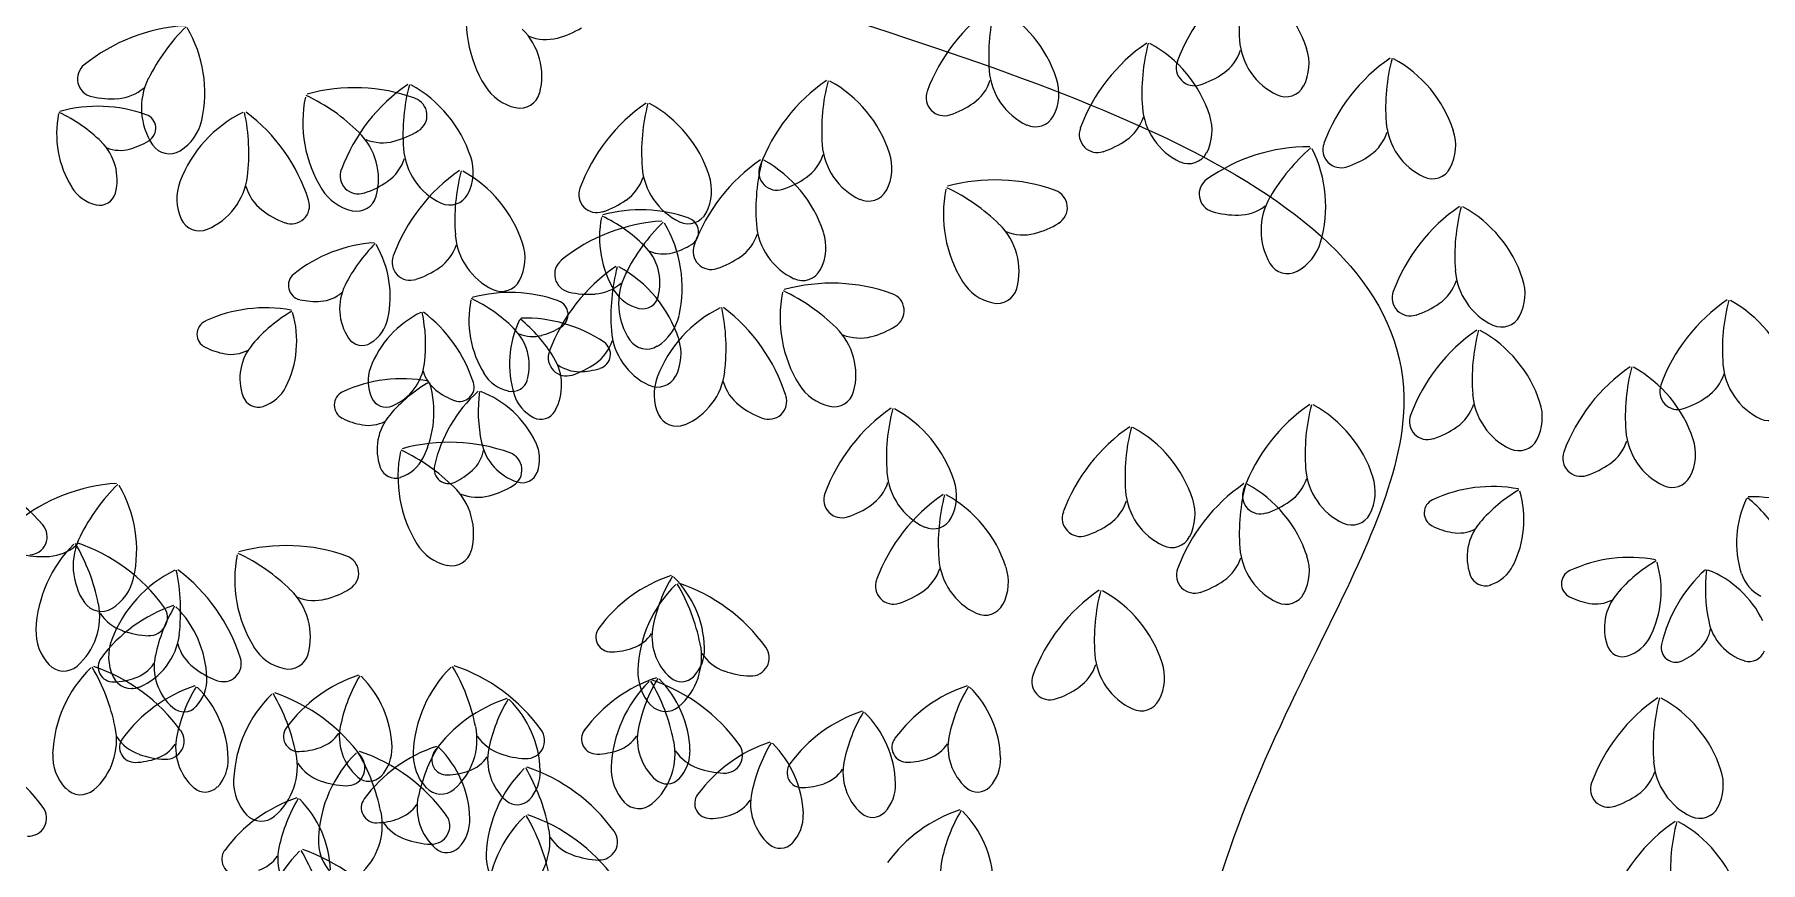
# Model space of a CAD drawing. Header units: millimetres. Extents: x 87938 to 265635, y 330093 to 434310.
# Drawn here: x 131310 to 132445, y 387903 to 388448 of the extents above; entities that cross this region are included whole.
import ezdxf

# ---------------------------------------------------------------- set-up
doc = ezdxf.new("R2010")
doc.units = ezdxf.units.MM

# ---------------------------------------------------------------- blocks, each defined once
blk = doc.blocks.new('A$C375B4AEE')
for centre, radius, start, end in [((3700.5, 6865.9), 117.2, 124.4099, 159.6857), ((3758, 6930.1), 126.8, 165.1974, 184.3302), ((3596.2, 6888.9), 83.7, 18.1183, 61.2661), ((3206.3, 6934.5), 83.7, 168.5702, 211.718), ((3535.9, 6846.2), 117.2, 124.4099, 159.6857), ((3593.3, 6910.3), 126.8, 165.1974, 184.3302), ((3431.6, 6869.2), 83.7, 18.1183, 61.2661), ((2944.9, 6813.1), 117.2, 93.6396, 128.9153), ((3027.1, 6838.8), 126.8, 134.4271, 153.5598), ((2867, 6886.2), 83.7, 347.348, 30.4958), ((3129.1, 6896.9), 43.4, 345.1278, 45.5062), ((3167.7, 6978.9), 58.9, 284.7688, 301.656), ((3175.1, 6950.6), 29.6, 247.9291, 284.7688), ((3636.7, 6822), 117.2, 124.4099, 159.6857), ((3694.1, 6886.1), 126.8, 165.1974, 184.3302), ((3532.4, 6845), 83.7, 18.1183, 61.2661), ((3674.8, 6923.8), 43.4, 184.3302, 244.7086), ((3601.8, 6902.5), 11.9, 159.6855, 288.6153), ((3604.1, 6923.1), 29.6, 305.0674, 341.9073), ((3645.5, 6905.1), 31.8, 332.7028, 18.1184), ((3797, 6812.1), 117.2, 124.4099, 159.6857), ((3854.5, 6876.2), 126.8, 165.1974, 184.3302), ((3692.7, 6835), 83.7, 18.1183, 61.2661), ((2878.8, 6895.1), 11.9, 128.9154, 257.845), ((2952.4, 6876), 43.4, 153.5598, 213.9382), ((3426, 6797.3), 117.2, 124.4099, 159.6857), ((3483.4, 6861.4), 126.8, 165.1974, 184.3302), ((3321.7, 6820.3), 83.7, 18.1183, 61.2661), ((3439.4, 6903.4), 29.6, 305.0674, 341.9073), ((3510.1, 6904), 43.4, 184.3302, 244.7086), ((3480.9, 6885.3), 31.8, 332.7028, 18.1184), ((3587.2, 6947.1), 58.9, 288.1803, 305.0675), ((2889.1, 6940.9), 58.9, 257.41, 274.2972), ((2891.3, 6911.6), 29.6, 274.2972, 311.137), ((3098.9, 6866.6), 83.7, 168.5702, 211.718), ((2963.2, 6769.6), 126.8, 45.5061, 64.639), ((3049.2, 6772.1), 117.2, 70.1507, 105.4264), ((3150.5, 6794.8), 117.2, 124.4099, 159.6857), ((3207.9, 6858.9), 126.8, 165.1974, 184.3302), ((3046.1, 6817.8), 83.7, 18.1183, 61.2661), ((3085, 6871.1), 11.9, 301.2209, 70.1507), ((3162.2, 6907.2), 31.8, 211.718, 257.1334), ((3158.1, 6889.2), 13.3, 257.1334, 345.1277), ((3437.2, 6882.8), 11.9, 159.6855, 288.6153), ((3661.9, 6896.6), 13.3, 244.7086, 332.7027), ((2920.1, 6859), 66.9, 168.5702, 211.718), ((2811.5, 6781.3), 101.5, 45.5061, 64.6389), ((2880.3, 6783.3), 93.8, 70.1506, 105.4264), ((2908.9, 6862.6), 9.54, 301.221, 70.1508), ((3012.6, 6797.9), 83.7, 116.1313, 159.2791), ((2852.9, 6846.3), 126.8, 353.0673, 12.2001), ((2907.4, 6779.7), 117.2, 17.7118, 52.9875), ((3307.4, 6782.5), 117.2, 124.4099, 159.6857), ((3364.9, 6846.7), 126.8, 165.1974, 184.3302), ((3203.1, 6805.5), 83.7, 18.1183, 61.2661), ((3422.6, 6927.4), 58.9, 288.1803, 305.0675), ((3610.9, 6879.8), 43.4, 184.3302, 244.7086), ((3581.7, 6861.1), 31.8, 332.7028, 18.1184), ((2917.7, 6874.9), 31.8, 301.9325, 347.348), ((3021.6, 6829.1), 43.4, 345.1278, 45.5062), ((3060.2, 6911.1), 58.9, 284.7688, 301.656), ((3497.3, 6876.9), 13.3, 244.7086, 332.7027), ((3538, 6858.6), 11.9, 159.6855, 288.6153), ((3540.2, 6879.2), 29.6, 305.0674, 341.9073), ((3700.6, 6869.3), 29.6, 305.0674, 341.9073), ((3771.3, 6869.9), 43.4, 184.3302, 244.7087), ((3742, 6851.2), 31.8, 332.7028, 18.1184), ((2858.3, 6828.9), 34.7, 345.1276, 45.5061), ((2895.1, 6871.8), 23.7, 247.9291, 284.7688), ((2889.1, 6894.5), 47.1, 284.7688, 301.656), ((2927.4, 6859.2), 13.3, 213.9383, 301.9325), ((3067.7, 6882.7), 29.6, 247.9291, 284.7688), ((3124.7, 6852.6), 43.4, 184.3302, 244.7087), ((3400.2, 6855.1), 43.4, 184.3302, 244.7086), ((3523.4, 6903.2), 58.9, 288.1803, 305.0675), ((3677.5, 6733.3), 117.2, 89.873, 125.1487), ((3761.2, 6753.6), 126.8, 130.6604, 149.7932), ((3604.6, 6811.4), 83.7, 343.5813, 26.7291), ((3698.3, 6848.6), 11.9, 159.6854, 288.6153), ((3054, 6852), 29.6, 305.0675, 341.9073), ((3095.5, 6833.9), 31.8, 332.7028, 18.1184), ((3281.7, 6840.4), 43.4, 184.3302, 244.7087), ((3382.6, 6745.2), 117.2, 124.4099, 159.6857), ((3440.1, 6809.3), 126.8, 165.1974, 184.3302), ((3327.2, 6833.8), 11.9, 159.6854, 288.6153), ((3278.3, 6768.2), 83.7, 18.1183, 61.2661), ((3329.5, 6854.5), 29.6, 305.0674, 341.9073), ((3371, 6836.4), 31.8, 332.7028, 18.1184), ((3598.1, 6852.7), 13.3, 244.7086, 332.7027), ((3683.7, 6893.2), 58.9, 288.1803, 305.0675), ((2964.1, 6816.2), 31.8, 159.2791, 204.6947), ((2935.7, 6836.3), 43.4, 292.6888, 353.0673), ((3051.7, 6831.4), 11.9, 159.6855, 288.6152), ((3037.2, 6876), 58.9, 288.1803, 305.0675), ((3184.6, 6738.1), 117.2, 124.4099, 159.6857), ((3242, 6802.2), 126.8, 165.1974, 184.3302), ((3080.2, 6761.1), 83.7, 18.1183, 61.2661), ((3211, 6839.7), 29.6, 305.0675, 341.9073), ((3252.4, 6821.6), 31.8, 332.7028, 18.1184), ((3312.7, 6878.5), 58.9, 288.1803, 305.0675), ((3470.6, 6711.5), 117.2, 70.1507, 105.4264), ((3616.9, 6819.4), 11.9, 125.1488, 254.0784), ((3758.4, 6842.7), 13.3, 244.7085, 332.7027), ((2884.8, 6837.1), 25.4, 211.7181, 257.1334), ((2881.5, 6822.7), 10.7, 257.1333, 345.1275), ((3006.3, 6832.4), 29.6, 195.4901, 232.33), ((3007.7, 6811.7), 11.9, 248.7822, 17.712), ((3054.8, 6839.4), 31.8, 211.718, 257.1334), ((3050.7, 6821.4), 13.3, 257.1334, 345.1277), ((3111.9, 6825.5), 13.3, 244.7086, 332.7027), ((3208.7, 6819.1), 11.9, 159.6855, 288.6152), ((3194.1, 6863.7), 58.9, 288.1803, 305.0675), ((3387.4, 6828), 13.3, 244.7086, 332.7027), ((3520.4, 6806), 83.7, 168.5702, 211.718), ((3384.6, 6709), 126.8, 45.5061, 64.639), ((3506.4, 6810.5), 11.9, 301.2209, 70.1507), ((3689.1, 6795.5), 43.4, 149.7932, 210.1716), ((2947.3, 6808.5), 13.3, 204.6945, 292.689), ((3024.2, 6855.6), 58.9, 232.33, 249.2171), ((3277.3, 6790.8), 66.9, 168.5702, 211.718), ((3168.7, 6713.1), 101.5, 45.5061, 64.6389), ((3237.5, 6715.2), 93.8, 70.1507, 105.4264), ((3268.8, 6813.2), 13.3, 244.7086, 332.7027), ((3266.1, 6794.4), 9.54, 301.2212, 70.151), ((3630.2, 6864.4), 58.9, 253.6434, 270.5305), ((3630.5, 6835.1), 29.6, 270.5305, 307.3702), ((3842.6, 6714.6), 117.2, 124.4099, 159.6857), ((3900, 6778.7), 126.8, 165.1974, 184.3302), ((3738.3, 6737.6), 83.7, 18.1183, 61.2661), ((3158.8, 6795.9), 43.4, 184.3302, 244.7087), ((3258.9, 6684.7), 117.2, 93.6396, 128.9154), ((3341.1, 6710.4), 126.8, 134.4271, 153.5598), ((3181.1, 6757.8), 83.7, 347.348, 30.4957), ((3286.2, 6802.4), 29.6, 305.0675, 341.9073), ((3356.9, 6803), 43.4, 184.3302, 244.7086), ((3327.6, 6784.3), 31.8, 332.7028, 18.1184), ((3443.1, 6768.5), 43.4, 345.1278, 45.5062), ((3489.1, 6822.1), 29.6, 247.9291, 284.7688), ((3481.7, 6850.4), 58.9, 284.7688, 301.656), ((3068.2, 6693.7), 93.8, 93.6396, 128.9154), ((3133.9, 6714.3), 101.5, 134.4271, 153.5599), ((3005.8, 6752.2), 66.9, 347.348, 30.4958), ((3088.1, 6795.3), 29.6, 305.0675, 341.9073), ((3129.6, 6777.2), 31.8, 332.7028, 18.1184), ((3215.5, 6760.8), 34.7, 345.1275, 45.5061), ((3252.3, 6803.7), 23.7, 247.9292, 284.7688), ((3246.3, 6826.3), 47.1, 284.7688, 301.656), ((3283.9, 6781.7), 11.9, 159.6855, 288.6152), ((3654.4, 6796.7), 31.8, 298.1659, 343.5814), ((3085.8, 6774.6), 11.9, 159.6855, 288.6152), ((3071.3, 6819.3), 58.9, 288.1803, 305.0675), ((3287.3, 6675.1), 117.2, 124.4099, 159.6857), ((3192.8, 6766.6), 11.9, 128.9153, 257.8448), ((3344.7, 6739.2), 126.8, 165.1974, 184.3302), ((3183, 6698.1), 83.7, 18.1183, 61.2661), ((3269.3, 6826.4), 58.9, 288.1803, 305.0675), ((3344, 6775.8), 13.3, 244.7086, 332.7027), ((3663.1, 6780.4), 13.3, 210.1714, 298.166), ((3816.8, 6772.4), 43.4, 184.3302, 244.7087), ((3015.2, 6759.3), 9.54, 128.915, 257.8448), ((3074.1, 6744), 34.7, 153.5599, 213.9383), ((3146, 6768.7), 13.3, 244.7086, 332.7027), ((3205.3, 6783.2), 29.6, 274.2973, 311.1369), ((3266.4, 6747.5), 43.4, 153.5597, 213.9382), ((3363.2, 6643.6), 117.2, 70.1507, 105.4264), ((3476.2, 6778.8), 31.8, 211.718, 257.1334), ((3472.1, 6760.8), 13.3, 257.1334, 345.1277), ((3746.1, 6771.8), 29.6, 305.0674, 341.9073), ((3787.6, 6753.7), 31.8, 332.7028, 18.1184), ((3023.5, 6795.9), 47.1, 257.41, 274.2972), ((3025.3, 6772.5), 23.7, 274.2972, 311.1371), ((3191.4, 6736.5), 66.9, 168.5702, 211.718), ((3082.7, 6658.9), 101.5, 45.5061, 64.6389), ((3151.6, 6660.9), 93.8, 70.1507, 105.4264), ((3180.2, 6740.1), 9.54, 301.2212, 70.151), ((3203.1, 6812.4), 58.9, 257.41, 274.2972), ((3242, 6769), 25.4, 211.7181, 257.1334), ((3238.7, 6754.6), 10.7, 257.1335, 345.1276), ((3412.9, 6738.2), 83.7, 168.5702, 211.718), ((3277.2, 6641.1), 126.8, 45.5061, 64.639), ((3399, 6742.7), 11.9, 301.2209, 70.1507), ((3743.9, 6751.2), 11.9, 159.6854, 288.6153), ((3729.3, 6795.8), 58.9, 288.1803, 305.0675), ((4018.6, 6653.1), 117.2, 124.4099, 159.6857), ((4076.1, 6717.2), 126.8, 165.1974, 184.3302), ((3914.3, 6676), 83.7, 18.1183, 61.2661), ((2955.1, 6727.2), 9.54, 114.8183, 243.7481), ((2990.5, 6650.8), 93.8, 79.5426, 114.8184), ((3059.2, 6654.7), 101.5, 120.3301, 139.4629), ((2944.3, 6722.7), 66.9, 333.251, 16.3988), ((3122.3, 6681.5), 66.9, 116.1314, 159.2791), ((3046.4, 6743.1), 25.4, 301.9326, 347.3479), ((2994.5, 6720.3), 101.5, 353.0673, 12.2001), ((3038.1, 6666.9), 93.8, 17.7117, 52.9875), ((3218.1, 6707.8), 66.9, 154.4733, 197.621), ((3093.8, 6658.9), 101.5, 31.4091, 50.5419), ((3161.1, 6644.1), 93.8, 56.0537, 91.3294), ((3326.7, 6669.4), 83.7, 116.1314, 159.2792), ((3231.7, 6746.4), 31.8, 301.9325, 347.348), ((3166.9, 6717.9), 126.8, 353.0673, 12.2001), ((3221.4, 6651.2), 117.2, 17.7117, 52.9875), ((3804, 6745.3), 13.3, 244.7085, 332.7027), ((3054.2, 6730.6), 10.7, 213.9385, 301.9324), ((3129.5, 6706.5), 34.7, 345.1275, 45.5061), ((3166.4, 6749.4), 23.7, 247.9292, 284.7688), ((3160.4, 6772.1), 47.1, 284.7688, 301.656), ((3261.5, 6732.9), 43.4, 184.3302, 244.7087), ((3241.4, 6730.8), 13.3, 213.9383, 301.9327), ((3232.3, 6714.2), 31.8, 332.7028, 18.1184), ((3335.7, 6700.6), 43.4, 345.1278, 45.5062), ((3381.7, 6754.3), 29.6, 247.9291, 284.7688), ((3374.3, 6782.6), 58.9, 284.7688, 301.656), ((3854, 6633.3), 117.2, 124.4099, 159.6857), ((3911.4, 6697.4), 126.8, 165.1974, 184.3302), ((3749.7, 6656.3), 83.7, 18.1183, 61.2661), ((2972.1, 6760.8), 47.1, 243.313, 260.2002), ((2968.1, 6737.7), 23.7, 260.2002, 297.04), ((3008.5, 6698.1), 34.7, 139.4629, 199.8413), ((3188.6, 6711.7), 11.9, 159.6855, 288.6152), ((3190.8, 6732.3), 29.6, 305.0675, 341.9073), ((3208.1, 6714), 9.54, 287.124, 56.0538), ((3083.5, 6696.2), 25.4, 159.2791, 204.6945), ((3060.8, 6712.2), 34.7, 292.6888, 353.0673), ((3117.3, 6709.2), 23.7, 195.4901, 232.3299), ((3156, 6714.7), 25.4, 211.7181, 257.1334), ((3150.8, 6693.7), 34.7, 331.0306, 31.4093), ((3197, 6726.3), 23.7, 233.8321, 270.6719), ((3174, 6756.3), 58.9, 288.1803, 305.0675), ((3196.7, 6749.7), 47.1, 270.6719, 287.559), ((3249.8, 6707.8), 43.4, 292.6888, 353.0673), ((3954.8, 6609.1), 117.2, 124.4099, 159.6857), ((4012.2, 6673.3), 126.8, 165.1974, 184.3302), ((3850.5, 6632.1), 83.7, 18.1183, 61.2661), ((3922.2, 6710.3), 29.6, 305.0674, 341.9073), ((3992.9, 6710.9), 43.4, 184.3302, 244.7087), ((2981.4, 6704), 25.4, 287.8356, 333.2509), ((3045.4, 6680.6), 9.54, 114.8183, 243.7481), ((3080.8, 6604.2), 93.8, 79.5426, 114.8184), ((3149.5, 6608.1), 101.5, 120.3301, 139.4629), ((3034.6, 6676.1), 66.9, 333.251, 16.3988), ((3193.3, 6620), 93.8, 131.9815, 167.2572), ((3131.6, 6727.7), 47.1, 232.33, 249.2172), ((3118.4, 6692.6), 9.54, 248.7821, 17.7116), ((3232.1, 6676.9), 101.5, 172.7689, 191.9017), ((3108.1, 6627.2), 66.9, 25.6899, 68.8377), ((3152.8, 6700.3), 10.7, 257.1335, 345.1276), ((3248.7, 6705.8), 13.3, 244.7086, 332.7027), ((3278.1, 6687.8), 31.8, 159.2792, 204.6945), ((3320.4, 6704), 29.6, 195.4901, 232.3299), ((3368.8, 6710.9), 31.8, 211.718, 257.1334), ((3364.7, 6692.9), 13.3, 257.1334, 345.1277), ((3919.9, 6689.6), 11.9, 159.6855, 288.6153), ((2985.9, 6690), 10.7, 199.8416, 287.8356), ((3070.1, 6690), 10.7, 204.6944, 292.6889), ((3178.5, 6695.2), 25.4, 197.6209, 243.0366), ((3338.3, 6727.2), 58.9, 232.3299, 249.2171), ((3321.7, 6683.2), 11.9, 248.7822, 17.7116), ((3468.6, 6581.9), 117.2, 124.4099, 159.6857), ((3526, 6646), 126.8, 165.1974, 184.3302), ((3364.2, 6604.9), 83.7, 18.1183, 61.2661), ((3744.1, 6584.4), 117.2, 124.4099, 159.6857), ((3801.5, 6648.5), 126.8, 165.1974, 184.3302), ((3639.8, 6607.4), 83.7, 18.1183, 61.2661), ((3757.5, 6690.5), 29.6, 305.0674, 341.9073), ((3828.2, 6691.1), 43.4, 184.3302, 244.7087), ((3799, 6672.4), 31.8, 332.7028, 18.1184), ((3905.3, 6734.3), 58.9, 288.1803, 305.0675), ((3062.4, 6714.1), 47.1, 243.313, 260.2002), ((3058.4, 6691), 23.7, 260.2002, 297.04), ((3098.8, 6651.5), 34.7, 139.4629, 199.8413), ((3171.8, 6682), 10.7, 243.0367, 331.0311), ((3261.4, 6680.1), 13.3, 204.6945, 292.689), ((3755.2, 6669.9), 11.9, 159.6854, 288.6153), ((3980, 6683.7), 13.3, 244.7085, 332.7027), ((3111.8, 6539), 117.2, 70.1507, 105.4264), ((3166.8, 6663.2), 34.7, 191.9017, 252.2801), ((3145.6, 6645.2), 25.4, 340.2744, 25.6898), ((3625.5, 6569.7), 117.2, 124.4099, 159.6857), ((3683, 6633.8), 126.8, 165.1974, 184.3302), ((3521.2, 6592.6), 83.7, 18.1183, 61.2661), ((3740.7, 6714.5), 58.9, 288.1803, 305.0675), ((3815.4, 6664), 13.3, 244.7085, 332.7027), ((3858.3, 6666.3), 29.6, 305.0674, 341.9073), ((3929, 6667), 43.4, 184.3302, 244.7087), ((3899.8, 6648.3), 31.8, 332.7028, 18.1184), ((3161.5, 6633.5), 83.7, 168.5702, 211.718), ((3071.7, 6657.4), 25.4, 287.8356, 333.2509), ((3025.7, 6536.4), 126.8, 45.5061, 64.6389), ((3110.8, 6655.2), 23.7, 312.6391, 349.4787), ((3147.5, 6638), 11.9, 301.2211, 70.1507), ((3856.1, 6645.7), 11.9, 159.6854, 288.6153), ((2755.8, 6524.9), 117.2, 41.0962, 76.3719), ((3076.2, 6643.3), 10.7, 199.8416, 287.8356), ((3111.1, 6638.6), 9.54, 167.2573, 296.1871), ((3094.9, 6672.5), 47.1, 295.7519, 312.6391), ((3159.4, 6640.3), 10.7, 252.2802, 340.274), ((3442.8, 6639.7), 43.4, 184.3302, 244.7086), ((3647.6, 6641.6), 29.6, 305.0674, 341.9073), ((3718.3, 6642.2), 43.4, 184.3302, 244.7087), ((3689.1, 6623.5), 31.8, 332.7028, 18.1184), ((3841.5, 6690.3), 58.9, 288.1803, 305.0675), ((3916.2, 6639.8), 13.3, 244.7085, 332.7027), ((2900.1, 6512.2), 117.2, 93.6396, 128.9153), ((2982.2, 6537.9), 126.8, 134.427, 153.5598), ((2822.2, 6585.3), 83.7, 347.348, 30.4957), ((3084.2, 6596), 43.4, 345.1277, 45.5062), ((3130.3, 6649.6), 29.6, 247.9291, 284.7688), ((3122.8, 6677.9), 58.9, 284.7688, 301.656), ((3369.8, 6618.5), 11.9, 159.6855, 288.6153), ((3372.1, 6639.1), 29.6, 305.0674, 341.9073), ((3502.7, 6525.2), 117.2, 124.4099, 159.6857), ((3560.1, 6589.3), 126.8, 165.1974, 184.3302), ((3398.3, 6548.2), 83.7, 18.1183, 61.2661), ((3413.6, 6621), 31.8, 332.7028, 18.1184), ((3599.8, 6627.5), 43.4, 184.3302, 244.7086), ((3700.7, 6532.3), 117.2, 124.4099, 159.6857), ((3758.2, 6596.4), 126.8, 165.1974, 184.3302), ((3645.3, 6621), 11.9, 159.6855, 288.6153), ((3596.4, 6555.3), 83.7, 18.1183, 61.2661), ((3798, 6533.3), 93.8, 79.5426, 114.8184), ((3866.7, 6537.3), 101.5, 120.3301, 139.4629), ((3751.8, 6605.2), 66.9, 333.251, 16.3988), ((3355.3, 6663.1), 58.9, 288.1803, 305.0675), ((3526.8, 6606.2), 11.9, 159.6855, 288.6153), ((3529.1, 6626.9), 29.6, 305.0674, 341.9073), ((3570.5, 6608.8), 31.8, 332.7028, 18.1184), ((3630.8, 6665.6), 58.9, 288.1803, 305.0675), ((3762.6, 6609.8), 9.54, 114.8185, 243.7481), ((4025.5, 6590.3), 66.9, 154.4733, 197.621), ((3901.3, 6541.4), 101.5, 31.4091, 50.542), ((3968.5, 6526.6), 93.8, 56.0537, 91.3294), ((2835.1, 6594.1), 11.9, 272.1667, 41.0958), ((3430, 6612.6), 13.3, 244.7086, 332.7027), ((3512.2, 6650.8), 58.9, 288.1803, 305.0675), ((3705.5, 6615.1), 13.3, 244.7085, 332.7027), ((3779.5, 6643.3), 47.1, 243.313, 260.2002), ((3775.5, 6620.2), 23.7, 260.2002, 297.04), ((3816, 6580.7), 34.7, 139.4629, 199.8413), ((2923.2, 6529.5), 83.7, 134.4245, 177.5723), ((2846.4, 6610.7), 29.6, 274.2972, 311.1369), ((2907.5, 6575), 43.4, 153.5598, 213.9383), ((2756.3, 6525.3), 126.8, 11.3605, 30.4932), ((2829, 6479.1), 117.2, 36.0049, 71.2807), ((3004.3, 6471.1), 117.2, 70.1507, 105.4264), ((3117.3, 6606.2), 31.8, 211.718, 257.1334), ((3586.9, 6600.3), 13.3, 244.7086, 332.7027), ((2844.2, 6639.9), 58.9, 257.41, 274.2972), ((3054.1, 6565.7), 83.7, 168.5702, 211.718), ((2918.3, 6468.6), 126.8, 45.5062, 64.6389), ((3040.1, 6570.2), 11.9, 301.2211, 70.1507), ((3113.2, 6588.3), 13.3, 257.1334, 345.1277), ((3476.9, 6583), 43.4, 184.3302, 244.7086), ((3604.3, 6589.5), 29.6, 305.0674, 341.9073), ((3675, 6590.1), 43.4, 184.3302, 244.7086), ((3645.7, 6571.4), 31.8, 332.7028, 18.1184), ((3888.3, 6486.7), 93.8, 79.5426, 114.8184), ((3957, 6490.7), 101.5, 120.3301, 139.4629), ((3842.1, 6558.6), 66.9, 333.251, 16.3988), ((2967.8, 6496.9), 83.7, 116.1314, 159.2791), ((2872.8, 6573.9), 31.8, 301.9326, 347.348), ((2808, 6545.4), 126.8, 353.0673, 12.2001), ((2862.5, 6478.7), 117.2, 17.7118, 52.9875), ((3288, 6476.6), 96.9, 108.33, 143.6057), ((3348.3, 6514.4), 104.8, 149.1174, 168.2502), ((3210.4, 6518.7), 69.2, 2.0383, 45.1861), ((3403.9, 6561.7), 11.9, 159.6855, 288.6153), ((3406.2, 6582.4), 29.6, 305.0674, 341.9073), ((3447.7, 6564.3), 31.8, 332.7028, 18.1184), ((3602, 6568.9), 11.9, 159.6855, 288.6153), ((3587.4, 6613.5), 58.9, 288.1803, 305.0675), ((3793.4, 6572.5), 10.7, 199.8417, 287.8357), ((3788.8, 6586.6), 25.4, 287.8356, 333.251), ((3852.9, 6563.2), 9.54, 114.8185, 243.7482), ((4000.8, 6502.6), 93.8, 131.9815, 167.2573), ((4039.6, 6559.5), 101.5, 172.7689, 191.9017), ((3915.6, 6509.8), 66.9, 25.6899, 68.8377), ((3986, 6577.7), 25.4, 197.6209, 243.0365), ((2976.8, 6528.1), 43.4, 345.1277, 45.5062), ((3022.8, 6581.8), 29.6, 247.9291, 284.7688), ((3015.4, 6610.1), 58.9, 284.7688, 301.656), ((3319.2, 6502.9), 83.7, 134.4245, 177.5723), ((3152.3, 6498.8), 126.8, 11.3605, 30.4933), ((3225, 6452.6), 117.2, 36.0049, 71.2807), ((3389.4, 6606.4), 58.9, 288.1803, 305.0675), ((3605.4, 6462.2), 117.2, 124.4099, 159.6857), ((3662.8, 6526.4), 126.8, 165.1974, 184.3302), ((3501.1, 6485.2), 83.7, 18.1183, 61.2661), ((3662.1, 6563), 13.3, 244.7086, 332.7027), ((3869.8, 6596.7), 47.1, 243.313, 260.2002), ((3906.3, 6534), 34.7, 139.4629, 199.8413), ((2838.2, 6541.8), 43.4, 310.982, 11.3605), ((2882.6, 6558.3), 13.3, 213.9383, 301.9325), ((2906.4, 6560.3), 29.6, 213.7835, 250.623), ((2960.5, 6456.8), 96.9, 108.33, 143.6057), ((2914.2, 6541), 11.9, 267.0753, 36.0051), ((3020.8, 6494.6), 104.8, 149.1174, 168.2502), ((2882.9, 6499), 69.2, 2.0383, 45.1861), ((3464, 6555.8), 13.3, 244.7086, 332.7027), ((3865.8, 6573.6), 23.7, 260.2002, 297.04), ((2871.4, 6531.7), 31.8, 177.5724, 222.9878), ((2916.1, 6587.9), 58.9, 250.6231, 267.5103), ((3217.9, 6528.2), 9.86, 143.6057, 272.5354), ((3224.5, 6544.1), 24.4, 288.9875, 325.8273), ((3280.8, 6528.4), 35.9, 168.2502, 228.6287), ((3918.2, 6537.8), 23.7, 312.6391, 349.4787), ((3974.2, 6545.7), 34.7, 191.9017, 252.2802), ((2919.2, 6515.3), 31.8, 159.2791, 204.6946), ((2890.9, 6535.3), 43.4, 292.6888, 353.0673), ((2961.5, 6531.5), 29.6, 195.4903, 232.3299), ((3009.9, 6538.4), 31.8, 211.718, 257.1334), ((3216.6, 6567), 48.7, 272.1003, 288.9875), ((3234.2, 6515.2), 43.4, 310.9819, 11.3605), ((3253.3, 6520.2), 26.3, 316.6229, 2.0383), ((3310.2, 6514.5), 11.9, 267.0755, 36.0051), ((3883.7, 6525.9), 10.7, 199.8417, 287.8357), ((3879.2, 6539.9), 25.4, 287.8356, 333.2509), ((3918.6, 6521.1), 9.54, 167.2572, 296.187), ((3902.4, 6555), 47.1, 295.7519, 312.639), ((3966.9, 6522.8), 10.7, 252.2801, 340.2741), ((2857.9, 6519.1), 13.3, 222.988, 310.9819), ((2934.2, 6448.1), 83.7, 134.4245, 177.5723), ((2767.4, 6444), 126.8, 11.3605, 30.4933), ((2840, 6397.8), 117.2, 36.0049, 71.2807), ((2890.4, 6508.5), 9.86, 143.6057, 272.5354), ((2897, 6524.4), 24.4, 288.9875, 325.8273), ((2953.3, 6508.7), 35.9, 168.2502, 228.6287), ((2979.4, 6554.7), 58.9, 232.3299, 249.2171), ((2962.8, 6510.7), 11.9, 248.7822, 17.7116), ((3005.8, 6520.4), 13.3, 257.1334, 345.1277), ((3171.4, 6448.6), 83.7, 134.4245, 177.5723), ((3004.5, 6444.5), 126.8, 11.3605, 30.4933), ((3077.2, 6398.3), 117.2, 36.0049, 71.2807), ((3302.4, 6533.7), 29.6, 213.7835, 250.623), ((3508.9, 6519.4), 29.6, 305.0674, 341.9073), ((3579.6, 6520.1), 43.4, 184.3302, 244.7086), ((3550.4, 6501.4), 31.8, 332.7028, 18.1184), ((2902.5, 6507.6), 13.3, 204.6945, 292.6888), ((2889.1, 6547.3), 48.7, 272.1003, 288.9875), ((2925.8, 6500.5), 26.3, 316.6229, 2.0383), ((3082.4, 6411.1), 96.9, 108.33, 143.6057), ((3142.7, 6448.9), 104.8, 149.1174, 168.2502), ((3004.8, 6453.3), 69.2, 2.0383, 45.1861), ((3278.4, 6409.4), 96.9, 108.33, 143.6057), ((3301.7, 6439.1), 83.7, 134.4245, 177.5723), ((3267.4, 6505.1), 31.8, 177.5724, 222.9878), ((3338.7, 6447.2), 104.8, 149.1174, 168.2502), ((3134.9, 6434.9), 126.8, 11.3605, 30.4933), ((3207.5, 6388.7), 117.2, 36.0049, 71.2807), ((3200.8, 6451.5), 69.2, 2.0383, 45.1861), ((3264.4, 6509.8), 11, 228.6289, 316.6231), ((3312.1, 6561.4), 58.9, 250.6231, 267.5103), ((3506.7, 6498.8), 11.9, 159.6855, 288.6153), ((2974.6, 6404), 96.9, 108.33, 143.6057), ((3034.9, 6441.7), 104.8, 149.1174, 168.2502), ((2897, 6446.1), 69.2, 2.0383, 45.1861), ((3053.3, 6430.8), 83.7, 134.4245, 177.5723), ((2886.4, 6426.6), 126.8, 11.3605, 30.4933), ((2959.1, 6380.4), 117.2, 36.0049, 71.2807), ((3179.9, 6395.7), 96.9, 108.33, 143.6057), ((3240.2, 6433.5), 104.8, 149.1174, 168.2502), ((3102.3, 6437.9), 69.2, 2.0383, 45.1861), ((3482.8, 6404.1), 96.9, 108.3299, 143.6057), ((3543.1, 6441.8), 104.8, 149.1174, 168.2502), ((3405.2, 6446.2), 69.2, 2.0383, 45.1861), ((3492.1, 6543.4), 58.9, 288.1803, 305.0675), ((3566.8, 6492.9), 13.3, 244.7086, 332.7027), ((3973.1, 6391.6), 117.2, 124.4099, 159.6857), ((4030.5, 6455.7), 126.8, 165.1974, 184.3302), ((3868.8, 6414.6), 83.7, 18.1183, 61.2661), ((2936.9, 6490), 11, 228.6289, 316.6231), ((3253.9, 6492.5), 13.3, 222.988, 310.982), ((3413.7, 6387.4), 96.9, 108.3299, 143.6057), ((3474, 6425.2), 104.8, 149.1174, 168.2502), ((3336.1, 6429.5), 69.2, 2.0383, 45.1861), ((2849.2, 6460.4), 43.4, 310.982, 11.3605), ((2917.4, 6479), 29.6, 213.7835, 250.623), ((2925.2, 6459.7), 11.9, 267.0753, 36.0051), ((2967.4, 6455.8), 35.9, 168.2502, 228.6287), ((3012.3, 6462.8), 9.86, 143.6057, 272.5354), ((3018.8, 6478.7), 24.4, 288.9875, 325.8273), ((3075.1, 6463), 35.9, 168.2502, 228.6287), ((3086.4, 6460.9), 43.4, 310.9819, 11.3605), ((3154.6, 6479.5), 29.6, 213.7835, 250.623), ((3162.4, 6460.2), 11.9, 267.0755, 36.0051), ((3208.4, 6461.1), 9.86, 143.6057, 272.5354), ((3214.9, 6476.9), 24.4, 288.9875, 325.8273), ((3271.2, 6461.2), 35.9, 168.2502, 228.6287), ((3475.6, 6455.9), 35.9, 168.2502, 228.6287), ((2749.5, 6347.3), 117.2, 36.0049, 71.2807), ((2882.4, 6450.3), 31.8, 177.5724, 222.9878), ((2904.5, 6455.6), 9.86, 143.6057, 272.5354), ((2927.1, 6506.6), 58.9, 250.6231, 267.5103), ((2911.1, 6471.5), 24.4, 288.9875, 325.8273), ((2968.2, 6443.1), 43.4, 310.9819, 11.3605), ((3011, 6501.6), 48.7, 272.1003, 288.9875), ((3109.1, 6392.3), 83.7, 134.4245, 177.5723), ((2942.2, 6388.2), 126.8, 11.3605, 30.4933), ((3014.9, 6342), 117.2, 36.0049, 71.2807), ((3133.6, 6364.3), 96.9, 108.33, 143.6057), ((3047.6, 6454.8), 26.3, 316.6229, 2.0383), ((3119.6, 6450.8), 31.8, 177.5724, 222.9878), ((3193.9, 6402), 104.8, 149.1174, 168.2502), ((3109.9, 6447.4), 9.86, 143.6057, 272.5354), ((3056, 6406.4), 69.2, 2.0383, 45.1861), ((3172.7, 6447.6), 35.9, 168.2502, 228.6287), ((3164.3, 6507.1), 58.9, 250.6231, 267.5103), ((3207, 6499.8), 48.7, 272.1003, 288.9875), ((3216.7, 6451.4), 43.4, 310.9819, 11.3605), ((3284.9, 6469.9), 29.6, 213.7835, 250.623), ((3243.7, 6453.1), 26.3, 316.6229, 2.0383), ((3353, 6367.1), 96.9, 108.3299, 143.6057), ((3292.7, 6450.6), 11.9, 267.0755, 36.0051), ((3413.3, 6404.9), 104.8, 149.1174, 168.2502), ((3275.4, 6409.3), 69.2, 2.0383, 45.1861), ((3412.7, 6455.7), 9.86, 143.6057, 272.5354), ((3419.3, 6471.6), 24.4, 288.9875, 325.8273), ((2903.2, 6494.4), 48.7, 272.1003, 288.9875), ((2939.9, 6447.6), 26.3, 316.6229, 2.0383), ((3036.5, 6461.6), 29.6, 213.7835, 250.623), ((3044.2, 6442.3), 11.9, 267.0755, 36.0051), ((3108.5, 6486.2), 48.7, 272.1003, 288.9875), ((3116.4, 6463.2), 24.4, 288.9875, 325.8273), ((3219.5, 6381.9), 83.7, 134.4245, 177.5723), ((3052.6, 6377.8), 126.8, 11.3604, 30.4932), ((3125.2, 6331.6), 117.2, 36.0049, 71.2807), ((3145.2, 6439.4), 26.3, 316.6229, 2.0383), ((3249.9, 6441.3), 31.8, 177.5724, 222.9878), ((3294.6, 6497.5), 58.9, 250.6231, 267.5103), ((3343.7, 6439), 9.86, 143.6057, 272.5354), ((3350.2, 6454.9), 24.4, 288.9875, 325.8273), ((3406.5, 6439.2), 35.9, 168.2502, 228.6287), ((3411.4, 6494.5), 48.7, 272.1003, 288.9875), ((3448.1, 6447.7), 26.3, 316.6229, 2.0383), ((3876.6, 6448.8), 29.6, 305.0674, 341.9073), ((3947.3, 6449.4), 43.4, 184.3302, 244.7087), ((3918.1, 6430.7), 31.8, 332.7028, 18.1184), ((2868.9, 6437.8), 13.3, 222.988, 310.9819), ((2950.9, 6437.2), 11, 228.6289, 316.6231), ((3001.4, 6433), 31.8, 177.5724, 222.9878), ((3046.2, 6489.2), 58.9, 250.6231, 267.5103), ((3058.7, 6444.3), 11, 228.6289, 316.6231), ((3106.1, 6438.2), 13.3, 222.988, 310.982), ((3254.8, 6442.6), 11, 228.6289, 316.6231), ((3342.3, 6477.8), 48.7, 272.1003, 288.9875), ((3379, 6431.1), 26.3, 316.6229, 2.0383), ((3459.2, 6437.2), 11, 228.6289, 316.6231), ((3874.4, 6428.2), 11.9, 159.6854, 288.6153), ((3041.8, 6330.4), 96.9, 108.33, 143.6057), ((3102.1, 6368.2), 104.8, 149.1174, 168.2502), ((2964.2, 6372.6), 69.2, 2.0383, 45.1861), ((3063.5, 6415.9), 9.86, 143.6057, 272.5354), ((3070, 6431.8), 24.4, 288.9875, 325.8273), ((3126.3, 6416.1), 35.9, 168.2502, 228.6287), ((3156.3, 6428.9), 11, 228.6289, 316.6231), ((3236.4, 6428.7), 13.3, 222.988, 310.982), ((3282.9, 6418.8), 9.86, 143.6057, 272.5354), ((3289.4, 6434.6), 24.4, 288.9875, 325.8273), ((3345.7, 6418.9), 35.9, 168.2502, 228.6287), ((3859.8, 6472.8), 58.9, 288.1803, 305.0675), ((2834.7, 6409.2), 11.9, 267.0753, 36.0051), ((2987.9, 6420.4), 13.3, 222.988, 310.982), ((3024.1, 6404.6), 43.4, 310.9819, 11.3605), ((3062.2, 6454.7), 48.7, 272.1003, 288.9875), ((3092.3, 6423.2), 29.6, 213.7835, 250.623), ((3100, 6403.9), 11.9, 267.0755, 36.0051), ((3098.8, 6407.9), 26.3, 316.6229, 2.0383), ((3219.8, 6350.7), 83.7, 134.4245, 177.5723), ((3053, 6346.5), 126.8, 11.3605, 30.4933), ((3125.6, 6300.3), 117.2, 36.0049, 71.2807), ((3281.6, 6457.5), 48.7, 272.1003, 288.9875), ((3318.2, 6410.8), 26.3, 316.6229, 2.0383), ((3390.1, 6420.6), 11, 228.6289, 316.6231), ((3478, 6322.5), 96.9, 108.3299, 143.6057), ((3538.3, 6360.3), 104.8, 149.1174, 168.2502), ((3400.4, 6364.6), 69.2, 2.0383, 45.1861), ((3984.5, 6310.3), 117.2, 124.4099, 159.6857), ((4041.9, 6374.5), 126.8, 165.1974, 184.3302), ((3880.2, 6333.3), 83.7, 18.1183, 61.2661), ((3934.5, 6422.3), 13.3, 244.7085, 332.7027), ((3057.2, 6394.5), 31.8, 177.5724, 222.9878), ((3102, 6450.8), 58.9, 250.6231, 267.5103), ((3134.4, 6394.2), 43.4, 310.9819, 11.3604), ((3202.6, 6412.8), 29.6, 213.7834, 250.6231), ((3210.4, 6393.5), 11.9, 267.0755, 36.0051), ((2971.7, 6382.1), 9.86, 143.6057, 272.5354), ((2978.3, 6397.9), 24.4, 288.9875, 325.8273), ((3071.7, 6327.7), 83.7, 134.4245, 177.5723), ((3034.6, 6382.3), 35.9, 168.2502, 228.6287), ((2904.8, 6323.5), 126.8, 11.3604, 30.4932), ((2977.5, 6277.4), 117.2, 36.0049, 71.2807), ((3109.9, 6397.4), 11, 228.6289, 316.6231), ((3167.6, 6384.1), 31.8, 177.5723, 222.9878), ((3212.4, 6440.4), 58.9, 250.6231, 267.5103), ((3329.3, 6400.3), 11, 228.6289, 316.6231), ((3470.8, 6374.3), 35.9, 168.2502, 228.6287)]:
    blk.add_arc(centre, radius, start, end)
for points in [[(1232.8, 6474.3), (1582.2, 6519.8), (1916.4, 6489.5), (2083.5, 6580.5), (2250.6, 6793), (2706.3, 7020.6), (3025.3, 6944.7), (3420.3, 7005.4), (3830.4, 7172.3), (4012.7, 7460.6), (4453.3, 7490.9), (4559.6, 7506.1), (4878.6, 7642.7), (5106.5, 7991.7), (5136.8, 8128.2), (5152, 8416.5)], [(3321.4, 6951.2), (3739.3, 6672.9), (3679.6, 6513.9), (3600, 6275.4), (3739.3, 5917.6), (3918.4, 5838.1)]]:
    blk.add_spline(points, degree=3)
for p in [(3512.6, 6800.3), (2903.2, 6494.4)]:
    blk.add_point(p)

msp = doc.modelspace()

# ---------------------------------------------------------------- block references
msp.add_blockref('A$C375B4AEE', (128471, 381523.4))

doc.saveas('drawing.dxf')
